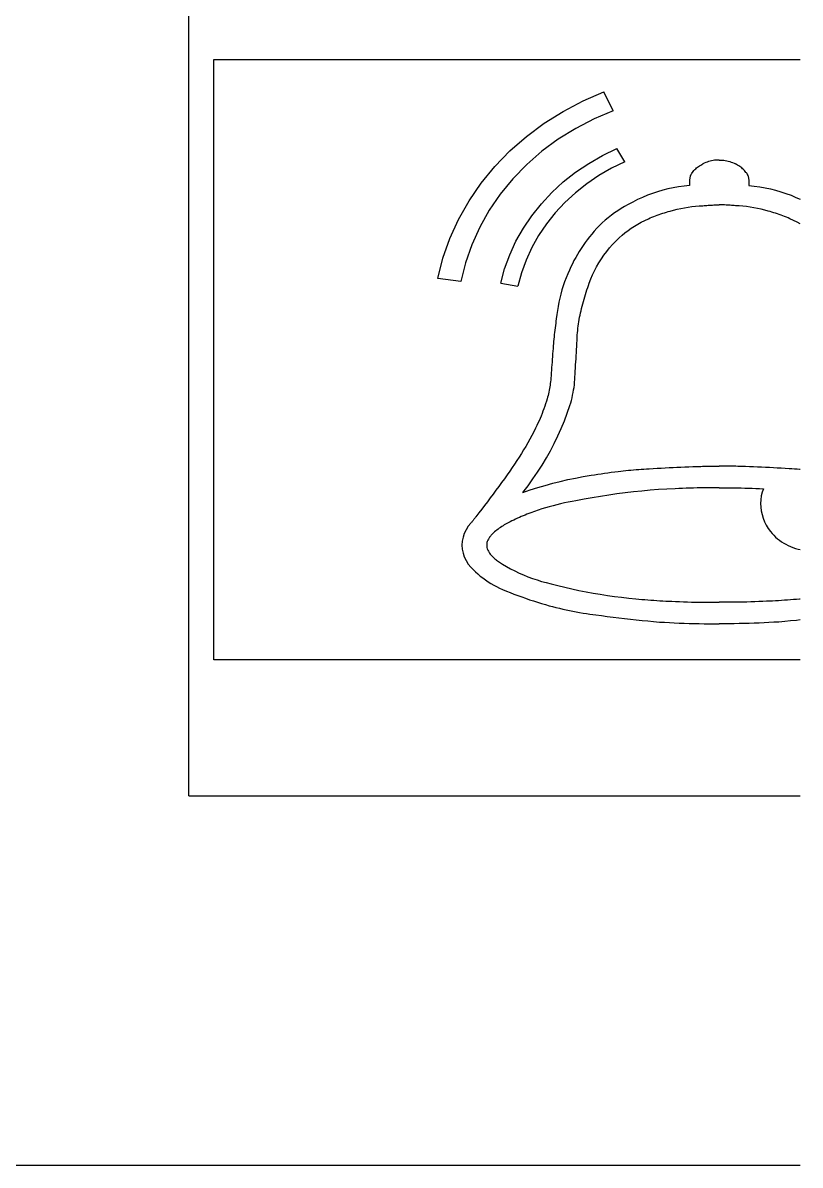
# Model space of a CAD drawing. Extents: x -193 to 229, y -92 to 157.
# Drawn here: x 176 to 228.5, y -91.6 to -14.3 of the extents above; entities that cross this region are included whole.
import ezdxf

# ---------------------------------------------------------------- set-up
doc = ezdxf.new("R2010")
doc.units = 0
doc.layers.get('0').update_dxf_attribs({"linetype": 'CONTINUOUS'})

msp = doc.modelspace()

# ---------------------------------------------------------------- linework, layer by layer
for p, q in [((187.171, -66.588), (187.171, 81.019)), ((188.874, -16.77), (228.514, -16.77)), ((188.874, -57.391), (188.874, -16.77)), ((213.839, -19.574), (215.248, -18.965)), ((215.876, -20.249), (215.248, -18.965)), ((212.49, -20.283), (213.839, -19.574)), ((211.211, -21.088), (212.49, -20.283)), ((214.58, -20.797), (213.339, -21.439)), ((215.876, -20.249), (214.58, -20.797)), ((210.009, -21.984), (211.211, -21.088)), ((213.339, -21.439), (212.161, -22.171)), ((208.892, -22.965), (210.009, -21.984)), ((212.161, -22.171), (211.055, -22.987)), ((207.869, -24.023), (208.892, -22.965)), ((211.055, -22.987), (210.029, -23.882)), ((215.147, -23.265), (216.121, -22.791)), ((216.657, -23.698), (216.121, -22.791)), ((210.029, -23.882), (209.088, -24.85)), ((213.331, -24.403), (214.215, -23.803)), ((214.215, -23.803), (215.147, -23.265)), ((216.657, -23.698), (215.757, -24.134)), ((221.719, -23.963), (221.791, -23.918)), ((221.791, -23.918), (221.866, -23.877)), ((221.866, -23.877), (221.943, -23.839)), ((222.033, -23.792), (221.943, -23.839)), ((222.127, -23.75), (222.033, -23.792)), ((222.222, -23.712), (222.127, -23.75)), ((222.32, -23.679), (222.222, -23.712)), ((222.419, -23.651), (222.32, -23.679)), ((222.52, -23.627), (222.419, -23.651)), ((222.623, -23.608), (222.52, -23.627)), ((222.726, -23.595), (222.623, -23.608)), ((222.83, -23.586), (222.726, -23.595)), ((222.934, -23.582), (222.83, -23.586)), ((223.039, -23.584), (222.934, -23.582)), ((223.039, -23.584), (223.143, -23.582)), ((223.143, -23.582), (223.248, -23.586)), ((223.248, -23.586), (223.352, -23.595)), ((223.352, -23.595), (223.455, -23.608)), ((223.455, -23.608), (223.557, -23.627)), ((223.557, -23.627), (223.658, -23.651)), ((223.658, -23.651), (223.758, -23.679)), ((223.758, -23.679), (223.856, -23.712)), ((223.856, -23.712), (223.951, -23.75)), ((223.951, -23.75), (224.044, -23.792)), ((224.044, -23.792), (224.135, -23.839)), ((224.212, -23.877), (224.135, -23.839)), ((224.286, -23.918), (224.212, -23.877)), ((224.359, -23.963), (224.286, -23.918)), ((206.945, -25.152), (207.869, -24.023)), ((212.501, -25.06), (213.331, -24.403)), ((214.898, -24.629), (214.082, -25.182)), ((215.757, -24.134), (214.898, -24.629)), ((221.069, -24.717), (221.062, -24.749)), ((221.078, -24.685), (221.069, -24.717)), ((221.088, -24.653), (221.078, -24.685)), ((221.1, -24.622), (221.088, -24.653)), ((221.113, -24.592), (221.1, -24.622)), ((221.128, -24.561), (221.113, -24.592)), ((221.144, -24.532), (221.128, -24.561)), ((221.161, -24.503), (221.144, -24.532)), ((221.18, -24.475), (221.161, -24.503)), ((221.18, -24.475), (221.2, -24.447)), ((221.2, -24.447), (221.228, -24.409)), ((221.228, -24.409), (221.279, -24.345)), ((221.279, -24.345), (221.334, -24.283)), ((221.334, -24.283), (221.391, -24.224)), ((221.391, -24.224), (221.451, -24.166)), ((221.451, -24.166), (221.514, -24.112)), ((221.514, -24.112), (221.58, -24.059)), ((221.58, -24.059), (221.648, -24.01)), ((221.648, -24.01), (221.719, -23.963)), ((224.43, -24.01), (224.359, -23.963)), ((224.498, -24.059), (224.43, -24.01)), ((224.564, -24.112), (224.498, -24.059)), ((224.627, -24.166), (224.564, -24.112)), ((224.687, -24.224), (224.627, -24.166)), ((224.744, -24.283), (224.687, -24.224)), ((224.799, -24.345), (224.744, -24.283)), ((224.85, -24.409), (224.799, -24.345)), ((224.878, -24.447), (224.85, -24.409)), ((224.898, -24.475), (224.878, -24.447)), ((224.898, -24.475), (224.917, -24.503)), ((224.917, -24.503), (224.934, -24.532)), ((224.934, -24.532), (224.95, -24.561)), ((224.95, -24.561), (224.965, -24.592)), ((224.965, -24.592), (224.978, -24.622)), ((224.978, -24.622), (224.99, -24.653)), ((224.99, -24.653), (225, -24.685)), ((225, -24.685), (225.008, -24.717)), ((225.008, -24.717), (225.016, -24.749)), ((206.127, -26.345), (206.945, -25.152)), ((209.088, -24.85), (208.24, -25.885)), ((211.728, -25.772), (212.501, -25.06)), ((214.082, -25.182), (213.317, -25.788)), ((219.937, -25.455), (219.577, -25.532)), ((220.299, -25.392), (219.937, -25.455)), ((220.665, -25.342), (220.299, -25.392)), ((221.032, -25.305), (220.665, -25.342)), ((221.025, -25.072), (221.024, -25.119)), ((221.024, -25.119), (221.025, -25.165)), ((221.027, -25.026), (221.025, -25.072)), ((221.025, -25.165), (221.026, -25.212)), ((221.026, -25.212), (221.028, -25.258)), ((221.03, -24.98), (221.027, -25.026)), ((221.028, -25.258), (221.032, -25.305)), ((221.035, -24.933), (221.03, -24.98)), ((221.04, -24.887), (221.035, -24.933)), ((221.046, -24.841), (221.04, -24.887)), ((221.054, -24.795), (221.046, -24.841)), ((221.062, -24.749), (221.054, -24.795)), ((225.016, -24.749), (225.024, -24.795)), ((225.024, -24.795), (225.031, -24.841)), ((225.031, -24.841), (225.038, -24.887)), ((225.038, -24.887), (225.043, -24.933)), ((225.043, -24.933), (225.047, -24.98)), ((225.05, -25.258), (225.046, -25.305)), ((225.046, -25.305), (225.413, -25.342)), ((225.047, -24.98), (225.05, -25.026)), ((225.05, -25.026), (225.052, -25.072)), ((225.052, -25.212), (225.05, -25.258)), ((225.052, -25.072), (225.053, -25.119)), ((225.053, -25.165), (225.052, -25.212)), ((225.053, -25.119), (225.053, -25.165)), ((225.413, -25.342), (225.778, -25.392)), ((225.778, -25.392), (226.141, -25.455)), ((226.141, -25.455), (226.501, -25.532)), ((208.24, -25.885), (207.491, -26.978)), ((211.018, -26.534), (211.728, -25.772)), ((213.317, -25.788), (212.604, -26.445)), ((217.518, -26.255), (217.197, -26.417)), ((217.847, -26.104), (217.518, -26.255)), ((218.182, -25.964), (217.847, -26.104)), ((218.523, -25.837), (218.182, -25.964)), ((218.87, -25.723), (218.523, -25.837)), ((219.221, -25.621), (218.87, -25.723)), ((219.577, -25.532), (219.221, -25.621)), ((226.501, -25.532), (226.856, -25.621)), ((226.856, -25.621), (227.208, -25.723)), ((227.208, -25.723), (227.554, -25.837)), ((227.554, -25.837), (227.896, -25.964)), ((227.896, -25.964), (228.231, -26.104)), ((228.231, -26.104), (228.514, -26.234)), ((205.421, -27.594), (206.127, -26.345)), ((207.491, -26.978), (206.845, -28.123)), ((210.374, -27.341), (211.018, -26.534)), ((212.604, -26.445), (211.95, -27.148)), ((216.185, -27.003), (215.964, -27.154)), ((216.413, -26.859), (216.185, -27.003)), ((216.645, -26.722), (216.413, -26.859)), ((216.883, -26.592), (216.645, -26.722)), ((217.197, -26.417), (216.883, -26.592)), ((219.595, -27.064), (219.72, -27.029)), ((219.72, -27.029), (219.96, -26.962)), ((219.96, -26.962), (220.201, -26.902)), ((220.201, -26.902), (220.444, -26.849)), ((220.444, -26.849), (220.689, -26.802)), ((220.689, -26.802), (220.935, -26.761)), ((220.935, -26.761), (221.183, -26.727)), ((221.183, -26.727), (221.432, -26.699)), ((221.432, -26.699), (221.681, -26.679)), ((221.681, -26.679), (221.931, -26.664)), ((221.931, -26.664), (222.023, -26.657)), ((222.023, -26.657), (222.115, -26.65)), ((222.115, -26.65), (222.207, -26.644)), ((222.207, -26.644), (222.3, -26.638)), ((222.3, -26.638), (222.392, -26.632)), ((222.392, -26.632), (222.484, -26.626)), ((222.484, -26.626), (222.577, -26.621)), ((222.577, -26.621), (222.669, -26.616)), ((222.669, -26.616), (222.762, -26.612)), ((222.762, -26.612), (222.854, -26.608)), ((222.854, -26.608), (222.946, -26.604)), ((222.946, -26.604), (223.039, -26.601)), ((223.131, -26.604), (223.039, -26.601)), ((223.224, -26.608), (223.131, -26.604)), ((223.316, -26.612), (223.224, -26.608)), ((223.409, -26.616), (223.316, -26.612)), ((223.501, -26.621), (223.409, -26.616)), ((223.593, -26.626), (223.501, -26.621)), ((223.686, -26.632), (223.593, -26.626)), ((223.778, -26.638), (223.686, -26.632)), ((223.87, -26.644), (223.778, -26.638)), ((223.963, -26.65), (223.87, -26.644)), ((224.055, -26.657), (223.963, -26.65)), ((224.147, -26.664), (224.055, -26.657)), ((224.397, -26.679), (224.147, -26.664)), ((224.646, -26.699), (224.397, -26.679)), ((224.895, -26.727), (224.646, -26.699)), ((225.142, -26.761), (224.895, -26.727)), ((225.389, -26.802), (225.142, -26.761)), ((225.634, -26.849), (225.389, -26.802)), ((225.877, -26.902), (225.634, -26.849)), ((226.118, -26.962), (225.877, -26.902)), ((226.357, -27.029), (226.118, -26.962)), ((226.482, -27.064), (226.357, -27.029)), ((204.83, -28.89), (205.421, -27.594)), ((209.8, -28.19), (210.374, -27.341)), ((211.95, -27.148), (211.357, -27.893)), ((215.335, -27.647), (215.138, -27.823)), ((215.538, -27.476), (215.335, -27.647)), ((215.748, -27.312), (215.538, -27.476)), ((215.964, -27.154), (215.748, -27.312)), ((217.541, -27.908), (217.775, -27.779)), ((217.775, -27.779), (218.014, -27.659)), ((218.014, -27.659), (218.258, -27.547)), ((218.258, -27.547), (218.376, -27.497)), ((218.376, -27.497), (218.495, -27.447)), ((218.495, -27.447), (218.615, -27.399)), ((218.615, -27.399), (218.736, -27.353)), ((218.736, -27.353), (218.857, -27.307)), ((218.857, -27.307), (218.978, -27.263)), ((218.978, -27.263), (219.101, -27.221)), ((219.101, -27.221), (219.223, -27.18)), ((219.223, -27.18), (219.347, -27.14)), ((219.347, -27.14), (219.471, -27.101)), ((219.471, -27.101), (219.595, -27.064)), ((226.607, -27.101), (226.482, -27.064)), ((226.731, -27.14), (226.607, -27.101)), ((226.854, -27.18), (226.731, -27.14)), ((226.977, -27.221), (226.854, -27.18)), ((227.1, -27.263), (226.977, -27.221)), ((227.221, -27.307), (227.1, -27.263)), ((227.342, -27.353), (227.221, -27.307)), ((227.463, -27.399), (227.342, -27.353)), ((227.582, -27.447), (227.463, -27.399)), ((227.701, -27.497), (227.582, -27.447)), ((227.82, -27.547), (227.701, -27.497)), ((228.064, -27.659), (227.82, -27.547)), ((228.303, -27.779), (228.064, -27.659)), ((228.514, -27.896), (228.303, -27.779)), ((206.845, -28.123), (206.308, -29.312)), ((209.3, -29.076), (209.8, -28.19)), ((211.357, -27.893), (210.829, -28.677)), ((214.421, -28.585), (214.269, -28.775)), ((214.589, -28.387), (214.421, -28.585)), ((214.765, -28.193), (214.589, -28.387)), ((214.948, -28.005), (214.765, -28.193)), ((215.138, -27.823), (214.948, -28.005)), ((216.47, -28.67), (216.67, -28.503)), ((216.67, -28.503), (216.878, -28.343)), ((216.878, -28.343), (217.092, -28.19)), ((217.092, -28.19), (217.314, -28.045)), ((217.314, -28.045), (217.541, -27.908)), ((204.36, -30.225), (204.83, -28.89)), ((206.308, -29.312), (205.882, -30.537)), ((208.876, -29.992), (209.3, -29.076)), ((210.829, -28.677), (210.37, -29.494)), ((213.842, -29.358), (213.709, -29.558)), ((213.98, -29.161), (213.842, -29.358)), ((214.122, -28.966), (213.98, -29.161)), ((214.269, -28.775), (214.122, -28.966)), ((215.63, -29.527), (215.836, -29.292)), ((215.836, -29.292), (216.052, -29.065)), ((216.052, -29.065), (216.277, -28.845)), ((216.277, -28.845), (216.47, -28.67)), ((208.53, -30.935), (208.876, -29.992)), ((210.37, -29.494), (209.981, -30.34)), ((213.457, -29.965), (213.337, -30.171)), ((213.58, -29.76), (213.457, -29.965)), ((213.709, -29.558), (213.58, -29.76)), ((215.073, -30.27), (215.248, -30.016)), ((215.248, -30.016), (215.434, -29.769)), ((215.434, -29.769), (215.63, -29.527)), ((204.012, -31.589), (204.36, -30.225)), ((205.882, -30.537), (205.571, -31.789)), ((209.981, -30.34), (209.665, -31.21)), ((213.01, -30.804), (212.91, -31.019)), ((213.114, -30.591), (213.01, -30.804)), ((213.223, -30.38), (213.114, -30.591)), ((213.337, -30.171), (213.223, -30.38)), ((214.613, -31.065), (214.755, -30.795)), ((214.755, -30.795), (214.909, -30.53)), ((214.909, -30.53), (215.073, -30.27)), ((205.571, -31.789), (204.012, -31.589)), ((208.265, -31.898), (208.53, -30.935)), ((209.665, -31.21), (209.424, -32.099)), ((212.688, -31.551), (212.589, -31.82)), ((212.796, -31.284), (212.688, -31.551)), ((212.91, -31.019), (212.796, -31.284)), ((214.257, -31.901), (214.364, -31.619)), ((214.364, -31.619), (214.483, -31.34)), ((214.483, -31.34), (214.613, -31.065)), ((208.265, -31.898), (209.424, -32.099)), ((212.411, -32.365), (212.333, -32.64)), ((212.496, -32.092), (212.411, -32.365)), ((212.589, -31.82), (212.496, -32.092)), ((214.049, -32.52), (214.099, -32.365)), ((214.099, -32.365), (214.151, -32.21)), ((214.151, -32.21), (214.203, -32.055)), ((214.203, -32.055), (214.257, -31.901)), ((212.201, -33.195), (212.146, -33.475)), ((212.263, -32.917), (212.201, -33.195)), ((212.333, -32.64), (212.263, -32.917)), ((213.82, -33.3), (213.863, -33.144)), ((213.863, -33.144), (213.908, -32.987)), ((213.908, -32.987), (213.954, -32.831)), ((213.954, -32.831), (214.001, -32.675)), ((214.001, -32.675), (214.049, -32.52)), ((212.099, -33.755), (212.06, -34.037)), ((212.146, -33.475), (212.099, -33.755)), ((213.632, -34.067), (213.664, -33.92)), ((213.664, -33.92), (213.699, -33.772)), ((213.699, -33.772), (213.738, -33.615)), ((213.738, -33.615), (213.778, -33.457)), ((213.778, -33.457), (213.82, -33.3)), ((211.984, -34.623), (211.963, -34.775)), ((212.005, -34.471), (211.984, -34.623)), ((212.028, -34.319), (212.005, -34.471)), ((212.06, -34.037), (212.028, -34.319)), ((213.506, -34.811), (213.526, -34.662)), ((213.526, -34.662), (213.549, -34.513)), ((213.549, -34.513), (213.574, -34.364)), ((213.574, -34.364), (213.602, -34.215)), ((213.602, -34.215), (213.632, -34.067)), ((211.875, -35.538), (211.86, -35.691)), ((211.891, -35.385), (211.875, -35.538)), ((211.907, -35.233), (211.891, -35.385)), ((211.925, -35.08), (211.907, -35.233)), ((211.943, -34.928), (211.925, -35.08)), ((211.963, -34.775), (211.943, -34.928)), ((213.44, -35.562), (213.448, -35.411)), ((213.448, -35.411), (213.459, -35.261)), ((213.459, -35.261), (213.472, -35.111)), ((213.472, -35.111), (213.488, -34.961)), ((213.488, -34.961), (213.506, -34.811)), ((211.822, -36.15), (211.807, -36.332)), ((211.834, -35.997), (211.822, -36.15)), ((211.847, -35.844), (211.834, -35.997)), ((211.86, -35.691), (211.847, -35.844)), ((213.396, -36.395), (213.408, -36.187)), ((213.408, -36.187), (213.419, -35.978)), ((213.419, -35.978), (213.429, -35.77)), ((213.429, -35.77), (213.44, -35.562)), ((211.75, -37.06), (211.736, -37.242)), ((211.764, -36.878), (211.75, -37.06)), ((211.778, -36.696), (211.764, -36.878)), ((211.793, -36.514), (211.778, -36.696)), ((211.807, -36.332), (211.793, -36.514)), ((213.347, -37.228), (213.36, -37.02)), ((213.36, -37.02), (213.372, -36.812)), ((213.372, -36.812), (213.385, -36.604)), ((213.385, -36.604), (213.396, -36.395)), ((211.695, -37.789), (211.682, -37.971)), ((211.708, -37.607), (211.695, -37.789)), ((211.722, -37.424), (211.708, -37.607)), ((211.736, -37.242), (211.722, -37.424)), ((213.291, -38.061), (213.306, -37.853)), ((213.306, -37.853), (213.32, -37.645)), ((213.32, -37.645), (213.334, -37.437)), ((213.334, -37.437), (213.347, -37.228)), ((211.635, -38.57), (211.622, -38.687)), ((211.647, -38.453), (211.635, -38.57)), ((211.656, -38.335), (211.647, -38.453)), ((211.669, -38.153), (211.656, -38.335)), ((211.682, -37.971), (211.669, -38.153)), ((213.248, -38.776), (213.266, -38.597)), ((213.266, -38.597), (213.279, -38.419)), ((213.279, -38.419), (213.287, -38.24)), ((213.287, -38.24), (213.291, -38.061)), ((211.497, -39.385), (211.469, -39.5)), ((211.523, -39.269), (211.497, -39.385)), ((211.547, -39.154), (211.523, -39.269)), ((211.569, -39.037), (211.547, -39.154)), ((211.589, -38.921), (211.569, -39.037)), ((211.606, -38.804), (211.589, -38.921)), ((211.622, -38.687), (211.606, -38.804)), ((213.132, -39.483), (213.168, -39.307)), ((213.168, -39.307), (213.199, -39.131)), ((213.199, -39.131), (213.226, -38.953)), ((213.226, -38.953), (213.248, -38.776)), ((211.302, -40.066), (211.246, -40.233)), ((211.356, -39.898), (211.302, -40.066)), ((211.406, -39.729), (211.356, -39.898)), ((211.439, -39.615), (211.406, -39.729)), ((211.469, -39.5), (211.439, -39.615)), ((212.766, -40.701), (212.944, -40.178)), ((212.944, -40.178), (212.998, -40.006)), ((212.998, -40.006), (213.047, -39.833)), ((213.047, -39.833), (213.092, -39.658)), ((213.092, -39.658), (213.132, -39.483)), ((210.997, -40.895), (210.928, -41.059)), ((211.063, -40.731), (210.997, -40.895)), ((211.127, -40.566), (211.063, -40.731)), ((211.188, -40.4), (211.127, -40.566)), ((211.246, -40.233), (211.188, -40.4)), ((212.571, -41.219), (212.766, -40.701)), ((210.628, -41.704), (210.501, -41.955)), ((210.707, -41.544), (210.628, -41.704)), ((210.783, -41.383), (210.707, -41.544)), ((210.857, -41.221), (210.783, -41.383)), ((210.928, -41.059), (210.857, -41.221)), ((212.359, -41.732), (212.571, -41.219)), ((210.235, -42.453), (210.098, -42.699)), ((210.37, -42.204), (210.235, -42.453)), ((210.501, -41.955), (210.37, -42.204)), ((211.89, -42.742), (212.132, -42.24)), ((212.132, -42.24), (212.359, -41.732)), ((209.813, -43.188), (209.666, -43.431)), ((209.957, -42.945), (209.813, -43.188)), ((210.098, -42.699), (209.957, -42.945)), ((211.358, -43.726), (211.631, -43.237)), ((211.631, -43.237), (211.89, -42.742)), ((209.362, -43.911), (209.206, -44.148)), ((209.516, -43.672), (209.362, -43.911)), ((209.666, -43.431), (209.516, -43.672)), ((211.069, -44.208), (211.358, -43.726)), ((208.884, -44.618), (208.699, -44.88)), ((209.047, -44.384), (208.884, -44.618)), ((209.206, -44.148), (209.047, -44.384)), ((210.447, -45.149), (210.765, -44.683)), ((210.765, -44.683), (211.069, -44.208)), ((214.833, -44.828), (215.061, -44.793)), ((215.061, -44.793), (215.289, -44.759)), ((215.289, -44.759), (215.518, -44.727)), ((215.518, -44.727), (215.747, -44.698)), ((215.747, -44.698), (215.976, -44.67)), ((215.976, -44.67), (216.206, -44.644)), ((216.206, -44.644), (216.379, -44.622)), ((216.379, -44.622), (216.553, -44.601)), ((216.553, -44.601), (216.727, -44.581)), ((216.727, -44.581), (216.901, -44.563)), ((216.901, -44.563), (217.075, -44.546)), ((217.075, -44.546), (217.249, -44.53)), ((217.249, -44.53), (217.423, -44.515)), ((217.423, -44.515), (217.598, -44.501)), ((217.598, -44.501), (217.773, -44.489)), ((217.773, -44.489), (217.947, -44.478)), ((217.947, -44.478), (218.122, -44.468)), ((218.122, -44.468), (218.297, -44.46)), ((218.297, -44.46), (218.567, -44.443)), ((218.567, -44.443), (218.837, -44.427)), ((218.837, -44.427), (219.107, -44.411)), ((219.107, -44.411), (219.377, -44.396)), ((219.377, -44.396), (219.647, -44.382)), ((219.647, -44.382), (219.917, -44.368)), ((219.917, -44.368), (220.187, -44.356)), ((220.187, -44.356), (220.457, -44.344)), ((220.457, -44.344), (220.727, -44.332)), ((220.727, -44.332), (220.998, -44.322)), ((220.998, -44.322), (221.268, -44.312)), ((221.268, -44.312), (221.538, -44.303)), ((221.538, -44.303), (221.663, -44.3)), ((221.663, -44.3), (221.788, -44.297)), ((221.788, -44.297), (221.913, -44.294)), ((221.913, -44.294), (222.038, -44.291)), ((222.038, -44.291), (222.163, -44.289)), ((222.163, -44.289), (222.288, -44.287)), ((222.288, -44.287), (222.414, -44.285)), ((222.414, -44.285), (222.539, -44.283)), ((222.539, -44.283), (222.664, -44.282)), ((222.664, -44.282), (222.789, -44.28)), ((222.789, -44.28), (222.914, -44.279)), ((222.914, -44.279), (223.039, -44.278)), ((223.164, -44.279), (223.039, -44.278)), ((223.289, -44.28), (223.164, -44.279)), ((223.414, -44.282), (223.289, -44.28)), ((223.539, -44.283), (223.414, -44.282)), ((223.664, -44.285), (223.539, -44.283)), ((223.789, -44.287), (223.664, -44.285)), ((223.914, -44.289), (223.789, -44.287)), ((224.039, -44.291), (223.914, -44.289)), ((224.164, -44.294), (224.039, -44.291)), ((224.29, -44.297), (224.164, -44.294)), ((224.415, -44.3), (224.29, -44.297)), ((224.54, -44.303), (224.415, -44.3)), ((224.81, -44.312), (224.54, -44.303)), ((225.08, -44.322), (224.81, -44.312)), ((225.35, -44.332), (225.08, -44.322)), ((225.621, -44.344), (225.35, -44.332)), ((225.891, -44.356), (225.621, -44.344)), ((226.161, -44.368), (225.891, -44.356)), ((226.431, -44.382), (226.161, -44.368)), ((226.701, -44.396), (226.431, -44.382)), ((226.971, -44.411), (226.701, -44.396)), ((227.241, -44.427), (226.971, -44.411)), ((227.511, -44.443), (227.241, -44.427)), ((227.781, -44.46), (227.511, -44.443)), ((227.955, -44.468), (227.781, -44.46)), ((228.13, -44.478), (227.955, -44.468)), ((228.305, -44.489), (228.13, -44.478)), ((228.48, -44.501), (228.305, -44.489)), ((228.514, -44.504), (228.48, -44.501)), ((208.326, -45.4), (208.138, -45.659)), ((208.514, -45.14), (208.326, -45.4)), ((208.699, -44.88), (208.514, -45.14)), ((210.114, -45.608), (210.447, -45.149)), ((210.768, -45.731), (211.274, -45.583)), ((211.274, -45.583), (211.784, -45.444)), ((211.784, -45.444), (212.297, -45.316)), ((212.297, -45.316), (212.814, -45.198)), ((212.814, -45.198), (213.333, -45.09)), ((213.333, -45.09), (213.854, -44.992)), ((213.854, -44.992), (214.378, -44.905)), ((214.378, -44.905), (214.605, -44.866)), ((214.605, -44.866), (214.833, -44.828)), ((207.758, -46.175), (207.566, -46.432)), ((207.949, -45.918), (207.758, -46.175)), ((208.138, -45.659), (207.949, -45.918)), ((209.767, -46.058), (210.114, -45.608)), ((209.767, -46.058), (210.265, -45.89)), ((210.265, -45.89), (210.768, -45.731)), ((215.016, -46.327), (214.461, -46.419)), ((215.571, -46.241), (215.016, -46.327)), ((216.128, -46.163), (215.571, -46.241)), ((216.686, -46.091), (216.128, -46.163)), ((217.245, -46.027), (216.686, -46.091)), ((217.805, -45.969), (217.245, -46.027)), ((218.366, -45.918), (217.805, -45.969)), ((218.928, -45.874), (218.366, -45.918)), ((219.49, -45.838), (218.928, -45.874)), ((220.053, -45.808), (219.49, -45.838)), ((220.302, -45.797), (220.053, -45.808)), ((220.55, -45.787), (220.302, -45.797)), ((220.799, -45.779), (220.55, -45.787)), ((221.048, -45.771), (220.799, -45.779)), ((221.297, -45.766), (221.048, -45.771)), ((221.546, -45.761), (221.297, -45.766)), ((221.794, -45.757), (221.546, -45.761)), ((222.043, -45.755), (221.794, -45.757)), ((222.292, -45.754), (222.043, -45.755)), ((222.541, -45.755), (222.292, -45.754)), ((222.79, -45.756), (222.541, -45.755)), ((223.039, -45.759), (222.79, -45.756)), ((223.039, -45.759), (223.288, -45.756)), ((223.288, -45.756), (223.537, -45.755)), ((223.537, -45.755), (223.786, -45.754)), ((223.786, -45.754), (224.034, -45.755)), ((224.034, -45.755), (224.283, -45.757)), ((224.283, -45.757), (224.532, -45.761)), ((224.532, -45.761), (224.781, -45.766)), ((224.781, -45.766), (225.03, -45.771)), ((225.03, -45.771), (225.279, -45.779)), ((225.279, -45.779), (225.527, -45.787)), ((225.527, -45.787), (225.776, -45.797)), ((225.776, -45.797), (226.025, -45.808)), ((225.889, -46.301), (225.854, -46.553)), ((225.946, -46.052), (225.889, -46.301)), ((226.025, -45.808), (225.946, -46.052)), ((207.178, -46.944), (206.983, -47.199)), ((207.373, -46.689), (207.178, -46.944)), ((207.566, -46.432), (207.373, -46.689)), ((211.301, -47.103), (211.05, -47.18)), ((211.554, -47.029), (211.301, -47.103)), ((211.808, -46.959), (211.554, -47.029)), ((212.063, -46.893), (211.808, -46.959)), ((212.32, -46.832), (212.063, -46.893)), ((212.578, -46.774), (212.32, -46.832)), ((212.837, -46.72), (212.578, -46.774)), ((213.096, -46.67), (212.837, -46.72)), ((213.357, -46.624), (213.096, -46.67)), ((213.909, -46.518), (213.357, -46.624)), ((214.461, -46.419), (213.909, -46.518)), ((225.854, -46.553), (225.841, -46.806)), ((225.841, -46.806), (225.851, -47.06)), ((225.851, -47.06), (225.882, -47.313)), ((206.451, -47.888), (206.423, -47.923)), ((206.479, -47.852), (206.451, -47.888)), ((206.506, -47.815), (206.479, -47.852)), ((206.534, -47.779), (206.506, -47.815)), ((206.561, -47.743), (206.534, -47.779)), ((206.588, -47.706), (206.561, -47.743)), ((206.786, -47.453), (206.588, -47.706)), ((206.983, -47.199), (206.786, -47.453)), ((209.276, -47.867), (209.15, -47.927)), ((209.402, -47.809), (209.276, -47.867)), ((209.529, -47.752), (209.402, -47.809)), ((209.657, -47.696), (209.529, -47.752)), ((209.785, -47.642), (209.657, -47.696)), ((209.914, -47.589), (209.785, -47.642)), ((210.044, -47.537), (209.914, -47.589)), ((210.174, -47.486), (210.044, -47.537)), ((210.305, -47.437), (210.174, -47.486)), ((210.552, -47.347), (210.305, -47.437)), ((210.8, -47.262), (210.552, -47.347)), ((211.05, -47.18), (210.8, -47.262)), ((225.882, -47.313), (225.935, -47.562)), ((225.935, -47.562), (226.01, -47.807)), ((226.01, -47.807), (226.106, -48.046)), ((205.923, -48.589), (205.805, -48.837)), ((206.073, -48.354), (205.923, -48.589)), ((206.252, -48.137), (206.073, -48.354)), ((206.281, -48.102), (206.252, -48.137)), ((206.309, -48.066), (206.281, -48.102)), ((206.338, -48.031), (206.309, -48.066)), ((206.366, -47.995), (206.338, -48.031)), ((206.395, -47.959), (206.366, -47.995)), ((206.423, -47.923), (206.395, -47.959)), ((207.931, -48.67), (207.854, -48.734)), ((208.009, -48.607), (207.931, -48.67)), ((208.089, -48.545), (208.009, -48.607)), ((208.171, -48.486), (208.089, -48.545)), ((208.253, -48.427), (208.171, -48.486)), ((208.338, -48.371), (208.253, -48.427)), ((208.423, -48.316), (208.338, -48.371)), ((208.51, -48.262), (208.423, -48.316)), ((208.598, -48.211), (208.51, -48.262)), ((208.688, -48.161), (208.598, -48.211)), ((208.778, -48.113), (208.688, -48.161)), ((208.901, -48.049), (208.778, -48.113)), ((209.026, -47.987), (208.901, -48.049)), ((209.15, -47.927), (209.026, -47.987)), ((226.106, -48.046), (226.223, -48.278)), ((226.223, -48.278), (226.359, -48.501)), ((226.359, -48.501), (226.515, -48.713)), ((205.667, -49.362), (205.65, -49.632)), ((205.719, -49.096), (205.667, -49.362)), ((205.805, -48.837), (205.719, -49.096)), ((207.362, -49.375), (207.34, -49.458)), ((207.392, -49.294), (207.362, -49.375)), ((207.431, -49.216), (207.392, -49.294)), ((207.477, -49.141), (207.431, -49.216)), ((207.499, -49.111), (207.477, -49.141)), ((207.521, -49.08), (207.499, -49.111)), ((207.544, -49.05), (207.521, -49.08)), ((207.568, -49.021), (207.544, -49.05)), ((207.592, -48.992), (207.568, -49.021)), ((207.617, -48.963), (207.592, -48.992)), ((207.642, -48.935), (207.617, -48.963)), ((207.668, -48.907), (207.642, -48.935)), ((207.695, -48.879), (207.668, -48.907)), ((207.722, -48.852), (207.695, -48.879)), ((207.75, -48.826), (207.722, -48.852)), ((207.779, -48.8), (207.75, -48.826)), ((207.854, -48.734), (207.779, -48.8)), ((226.515, -48.713), (226.621, -48.84)), ((226.621, -48.84), (226.735, -48.962)), ((226.735, -48.962), (226.856, -49.079)), ((226.856, -49.079), (226.983, -49.19)), ((226.983, -49.19), (227.116, -49.295)), ((227.116, -49.295), (227.256, -49.394)), ((227.256, -49.394), (227.4, -49.487)), ((205.65, -49.632), (205.667, -49.901)), ((205.667, -49.901), (205.719, -50.167)), ((205.719, -50.167), (205.805, -50.426)), ((207.327, -49.543), (207.323, -49.628)), ((207.323, -49.628), (207.327, -49.713)), ((207.34, -49.458), (207.327, -49.543)), ((207.327, -49.713), (207.34, -49.798)), ((207.34, -49.798), (207.362, -49.881)), ((207.362, -49.881), (207.392, -49.962)), ((207.392, -49.962), (207.431, -50.04)), ((207.431, -50.04), (207.477, -50.114)), ((207.477, -50.114), (207.52, -50.174)), ((207.52, -50.174), (207.564, -50.232)), ((227.4, -49.487), (227.55, -49.572)), ((227.55, -49.572), (227.704, -49.651)), ((227.704, -49.651), (227.863, -49.723)), ((227.863, -49.723), (228.026, -49.787)), ((228.026, -49.787), (228.192, -49.844)), ((228.192, -49.844), (228.369, -49.894)), ((228.369, -49.894), (228.514, -49.928)), ((205.805, -50.426), (205.923, -50.675)), ((205.923, -50.675), (206.073, -50.909)), ((206.073, -50.909), (206.252, -51.127)), ((207.564, -50.232), (207.611, -50.289)), ((207.611, -50.289), (207.659, -50.344)), ((207.659, -50.344), (207.71, -50.398)), ((207.71, -50.398), (207.762, -50.451)), ((207.762, -50.451), (207.816, -50.502)), ((207.816, -50.502), (207.872, -50.552)), ((207.872, -50.552), (207.93, -50.6)), ((207.93, -50.6), (207.989, -50.646)), ((207.989, -50.646), (208.05, -50.691)), ((208.05, -50.691), (208.113, -50.734)), ((208.113, -50.734), (208.381, -50.906)), ((208.381, -50.906), (208.656, -51.07)), ((206.252, -51.127), (206.4, -51.282)), ((206.4, -51.282), (206.555, -51.432)), ((206.555, -51.432), (206.716, -51.576)), ((206.716, -51.576), (206.882, -51.716)), ((206.882, -51.716), (207.054, -51.85)), ((208.656, -51.07), (208.936, -51.226)), ((208.936, -51.226), (209.222, -51.374)), ((209.222, -51.374), (209.513, -51.513)), ((209.513, -51.513), (209.809, -51.644)), ((209.809, -51.644), (210.11, -51.766)), ((210.11, -51.766), (210.415, -51.879)), ((207.054, -51.85), (207.231, -51.979)), ((207.231, -51.979), (207.413, -52.101)), ((207.413, -52.101), (207.601, -52.218)), ((207.601, -52.218), (207.792, -52.328)), ((207.792, -52.328), (207.988, -52.433)), ((207.988, -52.433), (208.189, -52.53)), ((208.189, -52.53), (208.393, -52.622)), ((210.415, -51.879), (210.724, -51.983)), ((210.724, -51.983), (211.036, -52.079)), ((211.036, -52.079), (211.352, -52.165)), ((211.352, -52.165), (211.671, -52.241)), ((211.671, -52.241), (212.141, -52.362)), ((212.141, -52.362), (212.612, -52.476)), ((212.612, -52.476), (213.086, -52.583)), ((208.393, -52.622), (208.649, -52.73)), ((208.649, -52.73), (208.906, -52.834)), ((208.906, -52.834), (209.165, -52.937)), ((209.165, -52.937), (209.426, -53.036)), ((209.426, -53.036), (209.688, -53.132)), ((209.688, -53.132), (209.951, -53.225)), ((209.951, -53.225), (210.215, -53.316)), ((210.215, -53.316), (210.481, -53.403)), ((213.086, -52.583), (213.561, -52.685)), ((213.561, -52.685), (214.038, -52.779)), ((214.038, -52.779), (214.516, -52.868)), ((214.516, -52.868), (214.996, -52.95)), ((214.996, -52.95), (215.477, -53.025)), ((215.477, -53.025), (215.96, -53.094)), ((215.96, -53.094), (216.443, -53.156)), ((216.443, -53.156), (216.928, -53.211)), ((216.928, -53.211), (217.413, -53.26)), ((217.413, -53.26), (217.614, -53.279)), ((217.614, -53.279), (217.815, -53.297)), ((217.815, -53.297), (218.016, -53.313)), ((218.016, -53.313), (218.218, -53.329)), ((228.061, -53.313), (227.86, -53.329)), ((228.263, -53.297), (228.061, -53.313)), ((228.464, -53.279), (228.263, -53.297)), ((228.514, -53.274), (228.464, -53.279)), ((210.481, -53.403), (210.747, -53.488)), ((210.747, -53.488), (211.015, -53.569)), ((211.015, -53.569), (211.285, -53.648)), ((211.285, -53.648), (211.555, -53.723)), ((211.555, -53.723), (211.78, -53.783)), ((211.78, -53.783), (212.006, -53.841)), ((212.006, -53.841), (212.232, -53.897)), ((212.232, -53.897), (212.46, -53.95)), ((212.46, -53.95), (212.688, -54.001)), ((212.688, -54.001), (212.916, -54.049)), ((212.916, -54.049), (213.145, -54.095)), ((218.218, -53.329), (218.419, -53.345)), ((218.419, -53.345), (218.62, -53.359)), ((218.62, -53.359), (218.822, -53.373)), ((218.822, -53.373), (219.023, -53.385)), ((219.023, -53.385), (219.225, -53.397)), ((219.225, -53.397), (219.427, -53.408)), ((219.427, -53.408), (219.628, -53.418)), ((219.628, -53.418), (219.83, -53.428)), ((219.83, -53.428), (220.097, -53.439)), ((220.097, -53.439), (220.365, -53.449)), ((220.365, -53.449), (220.632, -53.459)), ((220.632, -53.459), (220.899, -53.467)), ((220.899, -53.467), (221.167, -53.474)), ((221.167, -53.474), (221.434, -53.48)), ((221.434, -53.48), (221.701, -53.485)), ((221.701, -53.485), (221.969, -53.488)), ((221.969, -53.488), (222.236, -53.491)), ((222.236, -53.491), (222.504, -53.493)), ((222.504, -53.493), (222.771, -53.493)), ((222.771, -53.493), (223.039, -53.493)), ((223.306, -53.493), (223.039, -53.493)), ((223.574, -53.493), (223.306, -53.493)), ((223.841, -53.491), (223.574, -53.493)), ((224.109, -53.488), (223.841, -53.491)), ((224.376, -53.485), (224.109, -53.488)), ((224.644, -53.48), (224.376, -53.485)), ((224.911, -53.474), (224.644, -53.48)), ((225.179, -53.467), (224.911, -53.474)), ((225.446, -53.459), (225.179, -53.467)), ((225.713, -53.449), (225.446, -53.459)), ((225.98, -53.439), (225.713, -53.449)), ((226.248, -53.428), (225.98, -53.439)), ((226.449, -53.418), (226.248, -53.428)), ((226.651, -53.408), (226.449, -53.418)), ((226.853, -53.397), (226.651, -53.408)), ((227.054, -53.385), (226.853, -53.397)), ((227.256, -53.373), (227.054, -53.385)), ((227.457, -53.359), (227.256, -53.373)), ((227.659, -53.345), (227.457, -53.359)), ((227.86, -53.329), (227.659, -53.345)), ((213.145, -54.095), (213.375, -54.138)), ((213.375, -54.138), (213.606, -54.18)), ((213.606, -54.18), (213.837, -54.218)), ((213.837, -54.218), (214.068, -54.255)), ((214.068, -54.255), (214.3, -54.288)), ((214.3, -54.288), (214.69, -54.342)), ((214.69, -54.342), (215.08, -54.395)), ((215.08, -54.395), (215.471, -54.446)), ((215.471, -54.446), (215.862, -54.495)), ((215.862, -54.495), (216.253, -54.542)), ((216.253, -54.542), (216.645, -54.588)), ((216.645, -54.588), (217.037, -54.632)), ((217.037, -54.632), (217.428, -54.675)), ((217.428, -54.675), (217.821, -54.716)), ((217.821, -54.716), (218.213, -54.755)), ((218.213, -54.755), (218.606, -54.792)), ((218.606, -54.792), (218.998, -54.828)), ((218.998, -54.828), (219.335, -54.847)), ((219.335, -54.847), (219.671, -54.865)), ((226.743, -54.847), (226.407, -54.865)), ((227.079, -54.828), (226.743, -54.847)), ((227.472, -54.792), (227.079, -54.828)), ((227.865, -54.755), (227.472, -54.792)), ((228.257, -54.716), (227.865, -54.755)), ((228.514, -54.689), (228.257, -54.716)), ((219.671, -54.865), (220.007, -54.88)), ((220.007, -54.88), (220.344, -54.895)), ((220.344, -54.895), (220.681, -54.907)), ((220.681, -54.907), (221.018, -54.918)), ((221.018, -54.918), (221.354, -54.927)), ((221.354, -54.927), (221.691, -54.935)), ((221.691, -54.935), (222.028, -54.941)), ((222.028, -54.941), (222.365, -54.946)), ((222.365, -54.946), (222.702, -54.949)), ((222.702, -54.949), (223.039, -54.95)), ((223.376, -54.949), (223.039, -54.95)), ((223.713, -54.946), (223.376, -54.949)), ((224.05, -54.941), (223.713, -54.946)), ((224.387, -54.935), (224.05, -54.941)), ((224.723, -54.927), (224.387, -54.935)), ((225.06, -54.918), (224.723, -54.927)), ((225.397, -54.907), (225.06, -54.918)), ((225.734, -54.895), (225.397, -54.907)), ((226.07, -54.88), (225.734, -54.895)), ((226.407, -54.865), (226.07, -54.88)), ((228.514, -57.391), (188.874, -57.391)), ((187.171, -66.588), (228.514, -66.588)), ((144.592, -91.568), (228.514, -91.568))]:
    msp.add_line(p, q)

doc.saveas('drawing.dxf')
